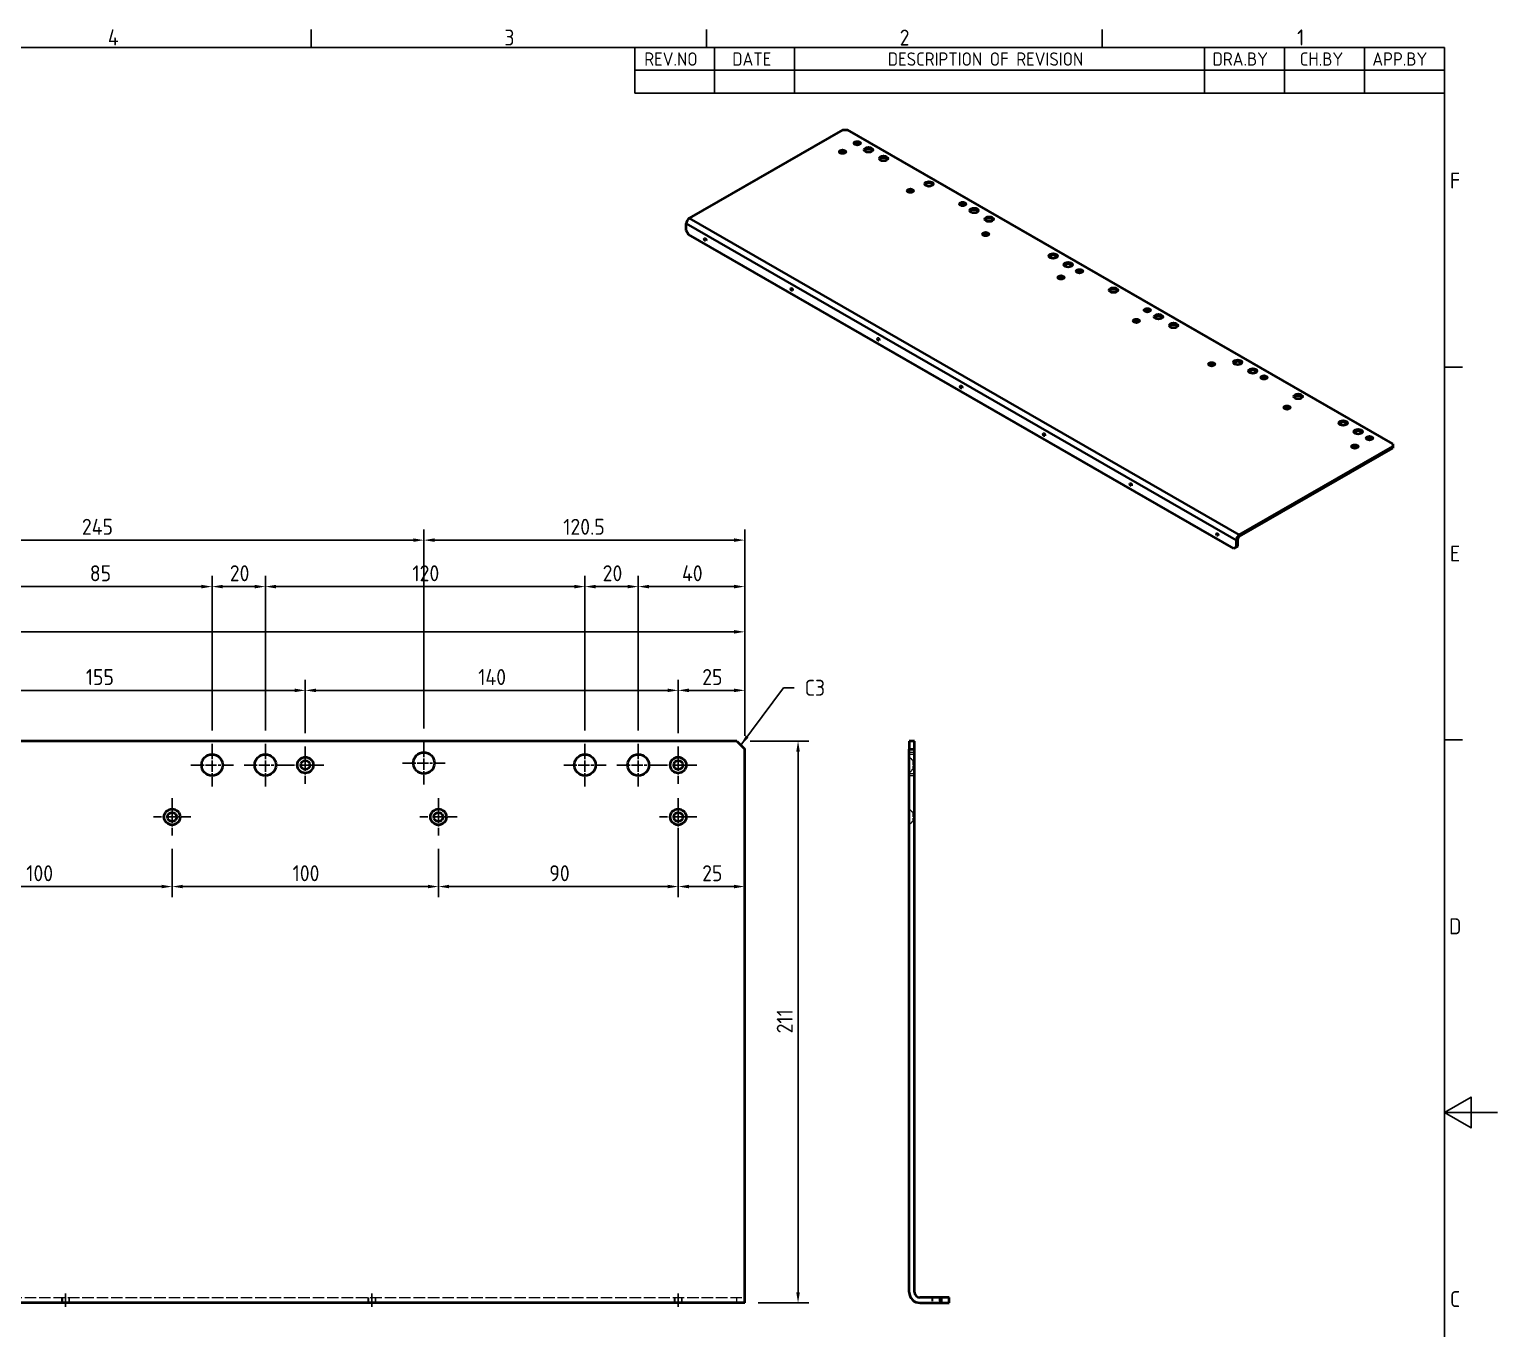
# Model space of a CAD drawing. Header units: millimetres. Extents: x 0 to 1188, y 0 to 840.
# Drawn here: x 637 to 1188, y 339 to 827 of the extents above; entities that cross this region are included whole.
import ezdxf

# ---------------------------------------------------------------- set-up
doc = ezdxf.new("R2010")
doc.units = ezdxf.units.MM
doc.header["$LTSCALE"] = 2
doc.linetypes.add('CHAIN', pattern=[0.3543, 0.2362, -0.0295, 0.0591, -0.0295])
doc.linetypes.add('DASHED', pattern=[0.2067, 0.1654, -0.0413])
doc.layers.get('0').update_dxf_attribs({"color": 3, "lineweight": 25})
for name, color, linetype, lineweight in [('가려진 것(ISO)', 2, 'DASHED', 18), ('가시적인 것(ISO)', 3, 'Continuous', 40), ('가시적인 좁은 것(ISO)', 3, 'Continuous', 35), ('경계(ISO)', 7, 'Continuous', 25), ('기호(ISO)', 5, 'Continuous', 25), ('중심 표식(ISO)', 1, 'Continuous', 25), ('중심선(ISO)', 1, 'Continuous', 25), ('치수(ISO)', 2, 'Continuous', 25)]:
    doc.layers.add(name, color=color, linetype=linetype, lineweight=lineweight)
doc.styles.add('ISO ProportionalPSTEK', font='isocp.shx')
doc.styles.add('문자 텍스트_PSTEK_POSCO', font='isocp.shx')
doc.styles.add('치수 텍스트_PSTEK_POSCO', font='isocp.shx')
doc.dimstyles.new('치수_PSTEK_POSCO', dxfattribs={"dimscale": 2, "dimtxt": 3, "dimasz": 2, "dimexe": 2, "dimexo": 2.5, "dimgap": 1, "dimtad": 1, "dimrnd": 1e-08, "dimdsep": 46, "dimtxsty": '치수 텍스트_PSTEK_POSCO', "dimcen": 0.09, "dimdle": 10, "dimclrd": 7, "dimclre": 7, "dimclrt": 2, "dimadec": 1, "dimazin": 2, "dimtfac": 1, "dimtmove": 0, "dimatfit": 3, "dimfxl": 0, "dimtolj": 1, "dimlwd": -1, "dimlwe": -1, "dimarcsym": 0})
doc.dimstyles.new('치수_PSTEK_POSCO$7', dxfattribs={"dimscale": 2, "dimtxt": 3, "dimasz": 2, "dimexe": 2, "dimexo": 2.5, "dimgap": 1, "dimtad": 1, "dimrnd": 1e-08, "dimdsep": 46, "dimtxsty": '치수 텍스트_PSTEK_POSCO', "dimcen": 0.09, "dimdle": 10, "dimclrd": 7, "dimclre": 7, "dimclrt": 2, "dimadec": 1, "dimazin": 2, "dimtfac": 1, "dimtmove": 0, "dimatfit": 3, "dimfxl": 0, "dimtolj": 1, "dimlwd": -1, "dimlwe": -1, "dimarcsym": 0})

# ---------------------------------------------------------------- blocks, each defined once
blk = doc.blocks.new('경계 Default Border')
at = {"layer": '경계(ISO)'}
for p, q in [((371.25, 410), (371.25, 413.4)), ((445.5, 410), (445.5, 413.4)), ((519.75, 410), (519.75, 413.4)), ((584, 350), (587.4, 350)), ((584, 280), (587.4, 280))]:
    blk.add_line(p, q, dxfattribs=at)
at = {"layer": '경계(ISO)', "flags": 128}
for points in [[(10, 10), (10, 410), (584, 410), (584, 10), (10, 10)], [(594, 210), (584, 210), (589, 212.89), (589, 207.11), (584, 210)]]:
    blk.add_lwpolyline(points, dxfattribs=at)
at = {"layer": '경계(ISO)', "color": 2, "char_height": 3, "attachment_point": 7, "style": '문자 텍스트_PSTEK_POSCO'}
for s, insert in [('4', (333.1, 410.4)), ('3', (407.54, 410.37)), ('2', (481.75, 410.37)), ('1', (556.36, 410.4)), ('F', (585.04, 383.5)), ('E', (585.04, 313.47)), ('D', (584.88, 243.47)), ('C', (585.04, 173.47))]:
    blk.add_mtext(s, dxfattribs=dict(at, insert=insert))
blk = doc.blocks.new('리비전 내역')
at = {"layer": '기호(ISO)'}
for p, q in [((432, 410), (584, 410)), ((432, 410), (432, 405.72)), ((447, 410), (447, 405.72)), ((462, 410), (462, 405.72)), ((539, 410), (539, 405.72)), ((554, 410), (554, 405.72)), ((569, 410), (569, 405.72)), ((584, 410), (584, 405.72)), ((432, 405.72), (584, 405.72)), ((432, 405.72), (432, 401.44)), ((447, 405.72), (447, 401.44)), ((462, 405.72), (462, 401.44)), ((539, 405.72), (539, 401.44)), ((554, 405.72), (554, 401.44)), ((569, 405.72), (569, 401.44)), ((584, 405.72), (584, 401.44)), ((432, 401.44), (584, 401.44))]:
    blk.add_line(p, q, dxfattribs=at)
at = {"layer": '기호(ISO)', "color": 2, "char_height": 2.5, "attachment_point": 7, "style": 'ISO ProportionalPSTEK'}
for s, insert in [('REV.NO', (433.79, 406.58)), ('DATE', (450.31, 406.58)), ('DESCRIPTION OF REVISION', (479.51, 406.58)), ('DRA.BY', (540.48, 406.58)), ('CH.BY', (556.86, 406.58)), ('APP.BY', (570.48, 406.58))]:
    blk.add_mtext(s, dxfattribs=dict(at, insert=insert))
blk = doc.blocks.new('*D29')
at = {"layer": 'Defpoints', "color": 0, "transparency": 16777216}
for p in [(740.33, 578.55), (585.33, 557.5), (740.33, 557.5)]:
    blk.add_point(p, dxfattribs=at)
at = {"layer": '치수(ISO)', "color": 7, "transparency": 16777216}
for p, q in [((585.33, 562.5), (585.33, 582.55)), ((740.33, 562.5), (740.33, 582.55)), ((589.33, 578.55), (736.33, 578.55))]:
    blk.add_line(p, q, dxfattribs=at)
for points in [[(589.33, 579.21), (589.33, 577.88), (585.33, 578.55)], [(736.33, 579.21), (736.33, 577.88), (740.33, 578.55)]]:
    blk.add_solid(points, dxfattribs=at)
at = {"layer": '치수(ISO)', "color": 2, "transparency": 16777216, "insert": (657.92, 583.55), "char_height": 6, "attachment_point": 4, "style": '치수 텍스트_PSTEK_POSCO'}
blk.add_mtext('\\A1;155', dxfattribs=at)
blk = doc.blocks.new('*D30')
at = {"layer": 'Defpoints', "color": 0, "transparency": 16777216}
for p in [(880.33, 578.55), (740.33, 557.5), (880.33, 557.5)]:
    blk.add_point(p, dxfattribs=at)
at = {"layer": '치수(ISO)', "color": 7, "transparency": 16777216}
for p, q in [((740.33, 562.5), (740.33, 582.55)), ((880.33, 562.5), (880.33, 582.55)), ((744.33, 578.55), (876.33, 578.55))]:
    blk.add_line(p, q, dxfattribs=at)
for points in [[(744.33, 579.21), (744.33, 577.88), (740.33, 578.55)], [(876.33, 579.21), (876.33, 577.88), (880.33, 578.55)]]:
    blk.add_solid(points, dxfattribs=at)
at = {"layer": '치수(ISO)', "color": 2, "transparency": 16777216, "insert": (805.25, 583.55), "char_height": 6, "attachment_point": 4, "style": '치수 텍스트_PSTEK_POSCO'}
blk.add_mtext('\\A1;140', dxfattribs=at)
blk = doc.blocks.new('*D31')
at = {"layer": 'Defpoints', "color": 0, "transparency": 16777216}
for p in [(905.33, 578.55), (880.33, 557.5), (905.33, 556.5)]:
    blk.add_point(p, dxfattribs=at)
at = {"layer": '치수(ISO)', "color": 7, "transparency": 16777216}
for p, q in [((880.33, 562.5), (880.33, 582.55)), ((905.33, 561.5), (905.33, 582.55)), ((884.33, 578.55), (901.33, 578.55))]:
    blk.add_line(p, q, dxfattribs=at)
for points in [[(884.33, 579.21), (884.33, 577.88), (880.33, 578.55)], [(901.33, 579.21), (901.33, 577.88), (905.33, 578.55)]]:
    blk.add_solid(points, dxfattribs=at)
at = {"layer": '치수(ISO)', "color": 2, "transparency": 16777216, "insert": (889.35, 583.55), "char_height": 6, "attachment_point": 4, "style": '치수 텍스트_PSTEK_POSCO'}
blk.add_mtext('\\A1;25', dxfattribs=at)
blk = doc.blocks.new('*D37')
at = {"layer": 'Defpoints', "color": 0, "transparency": 16777216}
for p in [(590.33, 524), (690.33, 524), (690.33, 504.86)]:
    blk.add_point(p, dxfattribs=at)
at = {"layer": '치수(ISO)', "color": 7, "transparency": 16777216}
for p, q in [((590.33, 519), (590.33, 500.86)), ((690.33, 519), (690.33, 500.86)), ((594.33, 504.86), (686.33, 504.86))]:
    blk.add_line(p, q, dxfattribs=at)
for points in [[(594.33, 505.53), (594.33, 504.2), (590.33, 504.86)], [(686.33, 505.53), (686.33, 504.2), (690.33, 504.86)]]:
    blk.add_solid(points, dxfattribs=at)
at = {"layer": '치수(ISO)', "color": 2, "transparency": 16777216, "insert": (635.55, 509.86), "char_height": 6, "attachment_point": 4, "style": '치수 텍스트_PSTEK_POSCO'}
blk.add_mtext('\\A1;100', dxfattribs=at)
blk = doc.blocks.new('*D38')
at = {"layer": 'Defpoints', "color": 0, "transparency": 16777216}
for p in [(690.33, 524), (790.33, 524), (790.33, 504.86)]:
    blk.add_point(p, dxfattribs=at)
at = {"layer": '치수(ISO)', "color": 7, "transparency": 16777216}
for p, q in [((690.33, 519), (690.33, 500.86)), ((790.33, 519), (790.33, 500.86)), ((694.33, 504.86), (786.33, 504.86))]:
    blk.add_line(p, q, dxfattribs=at)
for points in [[(694.33, 505.53), (694.33, 504.2), (690.33, 504.86)], [(786.33, 505.53), (786.33, 504.2), (790.33, 504.86)]]:
    blk.add_solid(points, dxfattribs=at)
at = {"layer": '치수(ISO)', "color": 2, "transparency": 16777216, "insert": (735.55, 509.86), "char_height": 6, "attachment_point": 4, "style": '치수 텍스트_PSTEK_POSCO'}
blk.add_mtext('\\A1;100', dxfattribs=at)
blk = doc.blocks.new('*D39')
at = {"layer": 'Defpoints', "color": 0, "transparency": 16777216}
for p in [(880.33, 531), (790.33, 524), (880.33, 504.86)]:
    blk.add_point(p, dxfattribs=at)
at = {"layer": '치수(ISO)', "color": 7, "transparency": 16777216}
for p, q in [((880.33, 526), (880.33, 500.86)), ((790.33, 519), (790.33, 500.86)), ((794.33, 504.86), (876.33, 504.86))]:
    blk.add_line(p, q, dxfattribs=at)
for points in [[(794.33, 505.53), (794.33, 504.2), (790.33, 504.86)], [(876.33, 505.53), (876.33, 504.2), (880.33, 504.86)]]:
    blk.add_solid(points, dxfattribs=at)
at = {"layer": '치수(ISO)', "color": 2, "transparency": 16777216, "insert": (831.92, 509.86), "char_height": 6, "attachment_point": 4, "style": '치수 텍스트_PSTEK_POSCO'}
blk.add_mtext('\\A1;90', dxfattribs=at)
blk = doc.blocks.new('*D40')
at = {"layer": 'Defpoints', "color": 0, "transparency": 16777216}
for p in [(880.33, 524), (905.33, 504.86), (905.33, 504.86)]:
    blk.add_point(p, dxfattribs=at)
at = {"layer": '치수(ISO)', "color": 7, "transparency": 16777216}
for p, q in [((880.33, 519), (880.33, 500.86)), ((884.33, 504.86), (901.33, 504.86))]:
    blk.add_line(p, q, dxfattribs=at)
for points in [[(884.33, 505.53), (884.33, 504.2), (880.33, 504.86)], [(901.33, 505.53), (901.33, 504.2), (905.33, 504.86)]]:
    blk.add_solid(points, dxfattribs=at)
at = {"layer": '치수(ISO)', "color": 2, "transparency": 16777216, "insert": (889.33, 509.86), "char_height": 6, "attachment_point": 4, "style": '치수 텍스트_PSTEK_POSCO'}
blk.add_mtext('\\A1;25', dxfattribs=at)
blk = doc.blocks.new('*D41')
at = {"layer": 'Defpoints', "color": 0, "transparency": 16777216}
for p in [(902.33, 559.5), (905.33, 348.5), (925.33, 348.5)]:
    blk.add_point(p, dxfattribs=at)
at = {"layer": '치수(ISO)', "color": 7, "transparency": 16777216}
for p, q in [((907.33, 559.5), (929.33, 559.5)), ((925.33, 555.5), (925.33, 352.5)), ((910.33, 348.5), (929.33, 348.5))]:
    blk.add_line(p, q, dxfattribs=at)
for points in [[(924.66, 555.5), (926, 555.5), (925.33, 559.5)], [(924.66, 352.5), (926, 352.5), (925.33, 348.5)]]:
    blk.add_solid(points, dxfattribs=at)
at = {"layer": '치수(ISO)', "color": 2, "transparency": 16777216, "insert": (920.33, 449.72), "char_height": 6, "attachment_point": 4, "rotation": 90, "style": '치수 텍스트_PSTEK_POSCO'}
blk.add_mtext('\\A1;211', dxfattribs=at)
blk = doc.blocks.new('*D42')
at = {"layer": 'Defpoints', "color": 0, "transparency": 16777216}
for p in [(905.33, 600.53), (175.33, 556.5), (905.33, 556.5)]:
    blk.add_point(p, dxfattribs=at)
at = {"layer": '치수(ISO)', "color": 7, "transparency": 16777216}
for p, q in [((175.33, 561.5), (175.33, 604.53)), ((905.33, 561.5), (905.33, 604.53)), ((179.33, 600.53), (901.33, 600.53))]:
    blk.add_line(p, q, dxfattribs=at)
for points in [[(179.33, 601.2), (179.33, 599.87), (175.33, 600.53)], [(901.33, 601.2), (901.33, 599.87), (905.33, 600.53)]]:
    blk.add_solid(points, dxfattribs=at)
at = {"layer": '치수(ISO)', "color": 2, "transparency": 16777216, "insert": (534.93, 605.53), "char_height": 6, "attachment_point": 4, "style": '치수 텍스트_PSTEK_POSCO'}
blk.add_mtext('\\A1;730', dxfattribs=at)
blk = doc.blocks.new('*D62')
at = {"layer": 'Defpoints', "color": 0, "transparency": 16777216}
for p in [(705.33, 617.52), (620.33, 558.5), (705.33, 558.5)]:
    blk.add_point(p, dxfattribs=at)
at = {"layer": '치수(ISO)', "color": 7, "transparency": 16777216}
for p, q in [((620.33, 563.5), (620.33, 621.52)), ((624.33, 617.52), (701.33, 617.52)), ((705.33, 563.5), (705.33, 621.52))]:
    blk.add_line(p, q, dxfattribs=at)
for points in [[(624.33, 618.19), (624.33, 616.86), (620.33, 617.52)], [(701.33, 618.19), (701.33, 616.86), (705.33, 617.52)]]:
    blk.add_solid(points, dxfattribs=at)
at = {"layer": '치수(ISO)', "color": 2, "transparency": 16777216, "insert": (659.42, 622.52), "char_height": 6, "attachment_point": 4, "style": '치수 텍스트_PSTEK_POSCO'}
blk.add_mtext('\\A1;85', dxfattribs=at)
blk = doc.blocks.new('*D63')
at = {"layer": 'Defpoints', "color": 0, "transparency": 16777216}
for p in [(725.33, 617.52), (705.33, 558.5), (725.33, 558.5)]:
    blk.add_point(p, dxfattribs=at)
at = {"layer": '치수(ISO)', "color": 7, "transparency": 16777216}
for p, q in [((705.33, 563.5), (705.33, 621.52)), ((709.33, 617.52), (721.33, 617.52)), ((725.33, 563.5), (725.33, 621.52))]:
    blk.add_line(p, q, dxfattribs=at)
for points in [[(709.33, 618.19), (709.33, 616.86), (705.33, 617.52)], [(721.33, 618.19), (721.33, 616.86), (725.33, 617.52)]]:
    blk.add_solid(points, dxfattribs=at)
at = {"layer": '치수(ISO)', "color": 2, "transparency": 16777216, "insert": (711.97, 622.53), "char_height": 6, "attachment_point": 4, "style": '치수 텍스트_PSTEK_POSCO'}
blk.add_mtext('\\A1;20', dxfattribs=at)
blk = doc.blocks.new('*D64')
at = {"layer": 'Defpoints', "color": 0, "transparency": 16777216}
for p in [(845.33, 617.52), (725.33, 558.5), (845.33, 558.5)]:
    blk.add_point(p, dxfattribs=at)
at = {"layer": '치수(ISO)', "color": 7, "transparency": 16777216}
for p, q in [((725.33, 563.5), (725.33, 621.52)), ((729.33, 617.52), (841.33, 617.52)), ((845.33, 563.5), (845.33, 621.52))]:
    blk.add_line(p, q, dxfattribs=at)
for points in [[(729.33, 618.19), (729.33, 616.86), (725.33, 617.52)], [(841.33, 618.19), (841.33, 616.86), (845.33, 617.52)]]:
    blk.add_solid(points, dxfattribs=at)
at = {"layer": '치수(ISO)', "color": 2, "transparency": 16777216, "insert": (780.55, 622.53), "char_height": 6, "attachment_point": 4, "style": '치수 텍스트_PSTEK_POSCO'}
blk.add_mtext('\\A1;120', dxfattribs=at)
blk = doc.blocks.new('*D65')
at = {"layer": 'Defpoints', "color": 0, "transparency": 16777216}
for p in [(865.33, 617.52), (845.33, 558.5), (865.33, 558.5)]:
    blk.add_point(p, dxfattribs=at)
at = {"layer": '치수(ISO)', "color": 7, "transparency": 16777216}
for p, q in [((845.33, 563.5), (845.33, 621.52)), ((849.33, 617.52), (861.33, 617.52)), ((865.33, 563.5), (865.33, 621.52))]:
    blk.add_line(p, q, dxfattribs=at)
for points in [[(849.33, 618.19), (849.33, 616.86), (845.33, 617.52)], [(861.33, 618.19), (861.33, 616.86), (865.33, 617.52)]]:
    blk.add_solid(points, dxfattribs=at)
at = {"layer": '치수(ISO)', "color": 2, "transparency": 16777216, "insert": (851.97, 622.53), "char_height": 6, "attachment_point": 4, "style": '치수 텍스트_PSTEK_POSCO'}
blk.add_mtext('\\A1;20', dxfattribs=at)
blk = doc.blocks.new('*D66')
at = {"layer": 'Defpoints', "color": 0, "transparency": 16777216}
for p in [(905.33, 617.52), (865.33, 558.5), (905.33, 556.5)]:
    blk.add_point(p, dxfattribs=at)
at = {"layer": '치수(ISO)', "color": 7, "transparency": 16777216}
for p, q in [((865.33, 563.5), (865.33, 621.52)), ((869.33, 617.52), (901.33, 617.52)), ((905.33, 561.5), (905.33, 621.52))]:
    blk.add_line(p, q, dxfattribs=at)
for points in [[(869.33, 618.19), (869.33, 616.86), (865.33, 617.52)], [(901.33, 618.19), (901.33, 616.86), (905.33, 617.52)]]:
    blk.add_solid(points, dxfattribs=at)
at = {"layer": '치수(ISO)', "color": 2, "transparency": 16777216, "insert": (881.75, 622.52), "char_height": 6, "attachment_point": 4, "style": '치수 텍스트_PSTEK_POSCO'}
blk.add_mtext('\\A1;40', dxfattribs=at)
blk = doc.blocks.new('*D69')
at = {"layer": 'Defpoints', "color": 0, "transparency": 16777216}
for p in [(784.83, 634.98), (539.83, 559.25), (784.83, 559.25)]:
    blk.add_point(p, dxfattribs=at)
at = {"layer": '치수(ISO)', "color": 7, "transparency": 16777216}
for p, q in [((539.83, 564.25), (539.83, 638.98)), ((543.83, 634.98), (780.83, 634.98)), ((784.83, 564.25), (784.83, 638.98))]:
    blk.add_line(p, q, dxfattribs=at)
for points in [[(543.83, 635.65), (543.83, 634.32), (539.83, 634.98)], [(780.83, 635.65), (780.83, 634.32), (784.83, 634.98)]]:
    blk.add_solid(points, dxfattribs=at)
at = {"layer": '치수(ISO)', "color": 2, "transparency": 16777216, "insert": (656.45, 639.98), "char_height": 6, "attachment_point": 4, "style": '치수 텍스트_PSTEK_POSCO'}
blk.add_mtext('\\A1;245', dxfattribs=at)
blk = doc.blocks.new('*D70')
at = {"layer": 'Defpoints', "color": 0, "transparency": 16777216}
for p in [(905.33, 634.98), (784.83, 559.25), (905.33, 556.5)]:
    blk.add_point(p, dxfattribs=at)
at = {"layer": '치수(ISO)', "color": 7, "transparency": 16777216}
for p, q in [((784.83, 564.25), (784.83, 638.98)), ((788.83, 634.98), (901.33, 634.98)), ((905.33, 561.5), (905.33, 638.98))]:
    blk.add_line(p, q, dxfattribs=at)
for points in [[(788.83, 635.65), (788.83, 634.32), (784.83, 634.98)], [(901.33, 635.65), (901.33, 634.32), (905.33, 634.98)]]:
    blk.add_solid(points, dxfattribs=at)
at = {"layer": '치수(ISO)', "color": 2, "transparency": 16777216, "insert": (837.17, 639.98), "char_height": 6, "attachment_point": 4, "style": '치수 텍스트_PSTEK_POSCO'}
blk.add_mtext('\\A1;120.5', dxfattribs=at)

msp = doc.modelspace()

# ---------------------------------------------------------------- linework, layer by layer
at = {"layer": '가려진 것(ISO)', "ltscale": 1.904597}
for p, q in [((969.079, 555.25), (967.079, 555.25)), ((969.079, 554.5), (967.079, 554.5)), ((969.079, 547.25), (967.079, 547.25)), ((969.079, 546.5), (967.079, 546.5)), ((648.828, 350.5), (648.828, 348.5)), ((649.099, 350.5), (649.099, 348.5)), ((651.558, 350.5), (651.558, 348.5)), ((651.828, 348.5), (651.828, 350.5)), ((763.828, 350.5), (763.828, 348.5)), ((764.099, 350.5), (764.099, 348.5)), ((766.558, 350.5), (766.558, 348.5)), ((766.828, 348.5), (766.828, 350.5)), ((878.828, 350.5), (878.828, 348.5)), ((879.099, 350.5), (879.099, 348.5)), ((881.558, 350.5), (881.558, 348.5)), ((881.828, 348.5), (881.828, 350.5)), ((902.328, 348.5), (902.328, 350.5)), ((975.579, 350.5), (975.579, 348.5)), ((975.849, 350.5), (975.849, 348.5)), ((978.308, 350.5), (978.308, 348.5)), ((978.579, 348.5), (978.579, 350.5))]:
    msp.add_line(p, q, dxfattribs=at)
at = {"layer": '가려진 것(ISO)', "ltscale": 1.750771}
for p, q in [((968.379, 552.2), (967.079, 553.5)), ((968.379, 548.8), (967.079, 547.5)), ((968.379, 532.7), (967.079, 534)), ((968.379, 529.3), (967.079, 528))]:
    msp.add_line(p, q, dxfattribs=at)
at = {"layer": '가려진 것(ISO)', "ltscale": 5.086114}
for p, q in [((968.379, 552.2), (968.379, 548.8)), ((968.379, 532.7), (968.379, 529.3))]:
    msp.add_line(p, q, dxfattribs=at)
at = {"layer": '가려진 것(ISO)', "ltscale": 0.666544}
for p, q in [((969.079, 552.2), (968.379, 552.2)), ((969.079, 548.8), (968.379, 548.8)), ((969.079, 532.7), (968.379, 532.7)), ((969.079, 529.3), (968.379, 529.3))]:
    msp.add_line(p, q, dxfattribs=at)
at = {"layer": '가려진 것(ISO)', "ltscale": 13.080328}
msp.add_line((175.328, 350.5), (905.328, 350.5), dxfattribs=at)
at = {"layer": '가시적인 것(ISO)'}
for p, q in [((942.181, 789.082), (884.481, 755.855)), ((942.181, 789.082), (943.878, 789.082)), ((1148.657, 671.158), (943.878, 789.082)), ((883.35, 751.279), (883.35, 753.895)), ((884.199, 749.81), (883.35, 751.279)), ((1088.977, 631.886), (884.199, 749.81)), ((1090.957, 636.954), (1148.657, 670.181)), ((1090.957, 636.3), (1148.657, 669.527)), ((1148.657, 671.158), (1148.657, 670.181)), ((1148.657, 670.181), (1148.657, 669.527)), ((1089.825, 634.994), (1089.825, 632.378)), ((1090.391, 632.704), (1090.391, 635.32)), ((1089.825, 632.378), (1088.977, 631.886)), ((1088.977, 631.886), (1089.542, 632.212)), ((1089.542, 632.212), (1090.391, 632.704)), ((1090.391, 632.704), (1089.825, 632.378)), ((902.328, 559.5), (178.328, 559.5)), ((902.328, 559.5), (905.328, 556.5)), ((969.079, 559.5), (967.079, 559.5)), ((967.079, 559.5), (967.079, 556.5)), ((969.079, 556.5), (969.079, 559.5)), ((905.328, 352.5), (905.328, 556.5)), ((967.079, 556.5), (969.079, 556.5)), ((967.079, 352.5), (967.079, 556.5)), ((969.079, 352.5), (969.079, 556.5)), ((905.328, 348.5), (175.328, 348.5)), ((905.328, 348.5), (905.328, 352.5)), ((979.079, 350.5), (971.079, 350.5)), ((971.079, 348.5), (979.079, 348.5)), ((982.079, 350.5), (979.079, 350.5)), ((979.079, 350.5), (979.079, 348.5)), ((979.079, 348.5), (982.079, 348.5)), ((982.079, 348.5), (982.079, 350.5))]:
    msp.add_line(p, q, dxfattribs=at)
for centre, radius in [((705.328, 550.5), 4), ((725.328, 550.5), 4), ((740.328, 550.5), 3), ((740.328, 550.5), 1.7), ((784.828, 551.25), 4), ((845.328, 550.5), 4), ((865.328, 550.5), 4), ((880.328, 550.5), 3), ((880.328, 550.5), 1.7), ((690.328, 531), 3), ((690.328, 531), 1.7), ((790.328, 531), 3), ((790.328, 531), 1.7), ((880.328, 531), 3), ((880.328, 531), 1.7)]:
    msp.add_circle(centre, radius, dxfattribs=at)
for radius in [4, 2]:
    msp.add_arc((971.079, 352.5), radius, 180, 270, dxfattribs=at)
for centre, major_axis, ratio in [((947.555, 784.033), (-1.2, 0), 0.5758617), ((942.04, 780.857), (-1.2, 0), 0.5758617), ((951.798, 781.59), (-1.6, 0), 0.5758617), ((957.455, 778.332), (-1.6, 0), 0.5758617), ((967.496, 766.198), (-1.2, 0), 0.5758617), ((974.496, 768.763), (-1.6, 0), 0.5758617), ((987.153, 761.23), (-1.2, 0), 0.5758617), ((991.396, 758.787), (-1.6, 0), 0.5758617), ((997.053, 755.529), (-1.6, 0), 0.5758617), ((995.78, 749.91), (-1.2, 0), 0.5758617), ((890.421, 747.861), (0.245, -0.426), 0.5780931), ((1021.095, 741.685), (-1.6, 0), 0.5758617), ((1026.751, 738.427), (-1.6, 0), 0.5758617), ((1024.064, 733.622), (-1.2, 0), 0.5758617), ((1030.994, 735.984), (-1.2, 0), 0.5758617), ((922.948, 729.13), (0.245, -0.426), 0.5780931), ((1043.793, 728.858), (-1.6, 0), 0.5758617), ((1052.349, 717.334), (-1.2, 0), 0.5758617), ((1056.45, 721.325), (-1.2, 0), 0.5758617), ((1060.692, 718.882), (-1.6, 0), 0.5758617), ((1066.349, 715.624), (-1.6, 0), 0.5758617), ((955.475, 710.399), (0.245, -0.426), 0.5780931), ((1080.633, 701.047), (-1.2, 0), 0.5758617), ((1090.391, 701.779), (-1.6, 0), 0.5758617), ((1096.048, 698.522), (-1.6, 0), 0.5758617), ((1100.29, 696.079), (-1.2, 0), 0.5758617), ((986.588, 692.483), (0.245, -0.426), 0.5780931), ((1113.089, 688.953), (-1.6, 0), 0.5758617), ((1108.917, 684.759), (-1.2, 0), 0.5758617), ((1129.989, 678.977), (-1.6, 0), 0.5758617), ((1017.7, 674.566), (0.245, -0.426), 0.5780931), ((1135.646, 675.719), (-1.6, 0), 0.5758617), ((1139.888, 673.276), (-1.2, 0), 0.5758617), ((1134.373, 670.1), (-1.2, 0), 0.5758617), ((1050.227, 655.835), (0.245, -0.426), 0.5780931), ((1082.754, 637.104), (0.245, -0.426), 0.5780931)]:
    msp.add_ellipse(centre, major_axis=major_axis, ratio=ratio, dxfattribs=at)
for centre, major_axis, ratio, start_param, end_param in [((947.555, 783.608), (0.68, 0), 0.5758617, 5.8377241, 9.8702392), ((947.555, 783.379), (0.68, 0), 0.5758617, 0.2966204, 2.8449723), ((942.04, 780.432), (0.68, 0), 0.5758617, 5.8377241, 9.8702392), ((942.04, 780.203), (0.68, 0), 0.5758617, 0.2966204, 2.8449723), ((951.798, 780.936), (1.6, 0), 0.5758617, 0.3628321, 2.7787605), ((957.455, 777.678), (1.6, 0), 0.5758617, 0.3628321, 2.7787605), ((974.496, 768.109), (1.6, 0), 0.5758617, 0.3628321, 2.7787605), ((967.496, 765.773), (0.68, 0), 0.5758617, 5.8377241, 9.8702392), ((967.496, 765.544), (0.68, 0), 0.5758617, 0.2966204, 2.8449723), ((987.153, 760.805), (0.68, 0), 0.5758617, 5.8377241, 9.8702392), ((987.153, 760.576), (0.68, 0), 0.5758617, 0.2966204, 2.8449723), ((884.481, 754.547), (0.798, 1.387), 0.5780931, 0.7834645, 2.3542608), ((991.396, 758.133), (1.6, 0), 0.5758617, 0.3628321, 2.7787605), ((997.053, 754.875), (1.6, 0), 0.5758617, 0.3628321, 2.7787605), ((995.78, 749.485), (0.68, 0), 0.5758617, 5.8377241, 9.8702392), ((995.78, 749.256), (0.68, 0), 0.5758617, 0.2966204, 2.8449723), ((1021.095, 741.031), (1.6, 0), 0.5758617, 0.3628321, 2.7787605), ((1024.064, 733.197), (0.68, 0), 0.5758617, 5.8377241, 9.8702392), ((1024.064, 732.968), (0.68, 0), 0.5758617, 0.2966204, 2.8449723), ((1026.751, 737.773), (1.6, 0), 0.5758617, 0.3628321, 2.7787605), ((1030.994, 735.559), (0.68, 0), 0.5758617, 5.8377241, 9.8702392), ((1030.994, 735.33), (0.68, 0), 0.5758617, 0.2966204, 2.8449723), ((1043.793, 728.204), (1.6, 0), 0.5758617, 0.3628321, 2.7787605), ((1052.349, 716.909), (0.68, 0), 0.5758617, 5.8377241, 9.8702392), ((1052.349, 716.68), (0.68, 0), 0.5758617, 0.2966204, 2.8449723), ((1056.45, 720.9), (0.68, 0), 0.5758617, 5.8377241, 9.8702392), ((1056.45, 720.671), (0.68, 0), 0.5758617, 0.2966204, 2.8449723), ((1060.692, 718.228), (1.6, 0), 0.5758617, 0.3628321, 2.7787605), ((1066.349, 714.97), (1.6, 0), 0.5758617, 0.3628321, 2.7787605), ((1080.633, 700.621), (0.68, 0), 0.5758617, 5.8377241, 9.8702392), ((1080.633, 700.392), (0.68, 0), 0.5758617, 0.2966204, 2.8449723), ((1090.391, 701.125), (1.6, 0), 0.5758617, 0.3628321, 2.7787605), ((1096.048, 697.868), (1.6, 0), 0.5758617, 0.3628321, 2.7787605), ((1100.29, 695.654), (0.68, 0), 0.5758617, 5.8377241, 9.8702392), ((1100.29, 695.425), (0.68, 0), 0.5758617, 0.2966204, 2.8449723), ((1113.089, 688.299), (1.6, 0), 0.5758617, 0.3628321, 2.7787605), ((1108.917, 684.334), (0.68, 0), 0.5758617, 5.8377241, 9.8702392), ((1108.917, 684.105), (0.68, 0), 0.5758617, 0.2966204, 2.8449723), ((1129.989, 678.322), (1.6, 0), 0.5758617, 0.3628321, 2.7787605), ((1135.646, 675.065), (1.6, 0), 0.5758617, 0.3628321, 2.7787605), ((1139.888, 672.851), (0.68, 0), 0.5758617, 5.8377241, 9.8702392), ((1139.888, 672.622), (0.68, 0), 0.5758617, 0.2966204, 2.8449723), ((1134.373, 669.675), (0.68, 0), 0.5758617, 5.8377241, 9.8702392), ((1134.373, 669.446), (0.68, 0), 0.5758617, 0.2966204, 2.8449723), ((1090.957, 635.646), (-0.798, -1.387), 0.5780931, 3.9250571, 5.4958534), ((1090.957, 635.646), (0.399, 0.693), 0.5780931, 0.7834645, 2.3542608)]:
    msp.add_ellipse(centre, major_axis=major_axis, ratio=ratio, start_param=start_param, end_param=end_param, dxfattribs=at)
at = {"layer": '가시적인 좁은 것(ISO)'}
for p, q in [((884.481, 755.855), (1090.957, 636.954)), ((1089.825, 634.994), (883.35, 753.895)), ((1090.391, 635.32), (1089.825, 634.994)), ((1090.957, 636.954), (1090.957, 636.3))]:
    msp.add_line(p, q, dxfattribs=at)
at = {"layer": '중심 표식(ISO)', "linetype": 'CHAIN', "ltscale": 8.88956}
for p, q in [((705.328, 558.5), (705.328, 542.5)), ((725.328, 558.5), (725.328, 542.5)), ((784.828, 559.25), (784.828, 543.25)), ((845.328, 558.5), (845.328, 542.5)), ((865.328, 558.5), (865.328, 542.5)), ((713.328, 550.5), (697.328, 550.5)), ((733.328, 550.5), (717.328, 550.5)), ((792.828, 551.25), (776.828, 551.25)), ((853.328, 550.5), (837.328, 550.5)), ((873.328, 550.5), (857.328, 550.5))]:
    msp.add_line(p, q, dxfattribs=at)
at = {"layer": '중심 표식(ISO)', "linetype": 'CHAIN', "ltscale": 7.778352}
for p, q in [((740.328, 557.5), (740.328, 543.5)), ((880.328, 557.5), (880.328, 543.5)), ((747.328, 550.5), (733.328, 550.5)), ((887.328, 550.5), (873.328, 550.5)), ((690.328, 538), (690.328, 524)), ((790.328, 538), (790.328, 524)), ((880.328, 538), (880.328, 524)), ((697.328, 531), (683.328, 531)), ((797.328, 531), (783.328, 531)), ((887.328, 531), (873.328, 531))]:
    msp.add_line(p, q, dxfattribs=at)
at = {"layer": '중심선(ISO)', "linetype": 'CHAIN', "ltscale": 2.777919}
for p, q in [((650.328, 352), (650.328, 347)), ((765.328, 352), (765.328, 347)), ((880.328, 352), (880.328, 347))]:
    msp.add_line(p, q, dxfattribs=at)

# ---------------------------------------------------------------- block references
at = {"xscale": 2, "yscale": 2, "zscale": 2}
msp.add_blockref('경계 Default Border', (0, 0), dxfattribs=at)
at = {"layer": '기호(ISO)', "xscale": 2, "yscale": 2, "zscale": 2}
msp.add_blockref('리비전 내역', (0, 0), dxfattribs=at)

# ---------------------------------------------------------------- texts
at = {"layer": '기호(ISO)', "color": 2, "insert": (927.82, 579.529), "char_height": 6, "attachment_point": 4, "style": '치수 텍스트_PSTEK_POSCO'}
msp.add_mtext('{C3}', dxfattribs=at)

# ---------------------------------------------------------------- dimensions: what is measured, and where the dimension line sits
at = {"layer": '치수(ISO)', "color": 7}
for base, p1, p2, angle, override, picture, middle in [((784.828, 634.982), (539.828, 559.25), (784.828, 559.25), 180, {"dimdec": 2, "dimtp": 0, "dimtm": 0, "dimtdec": 2, "dimtofl": 0, "dimatfit": 1}, '*D69', (662.348, 634.982)), ((905.328, 634.982), (784.828, 559.25), (905.328, 556.5), 180, {"dimdec": 2, "dimtp": 0, "dimtm": 0, "dimtdec": 2, "dimtofl": 0, "dimatfit": 1}, '*D70', (845.098, 634.982)), ((705.328, 617.525), (620.328, 558.5), (705.328, 558.5), 180, {"dimdec": 2, "dimtp": 0, "dimtm": 0, "dimtdec": 2, "dimtofl": 0, "dimatfit": 1}, '*D62', (662.848, 617.525)), ((725.328, 617.525), (705.328, 558.5), (725.328, 558.5), 180, {"dimdec": 2, "dimtp": 0, "dimtm": 0, "dimtdec": 2, "dimtofl": 0, "dimatfit": 1}, '*D63', (715.348, 617.525)), ((845.328, 617.525), (725.328, 558.5), (845.328, 558.5), 180, {"dimdec": 2, "dimtp": 0, "dimtm": 0, "dimtdec": 2, "dimtofl": 0, "dimatfit": 1}, '*D64', (785.348, 617.525)), ((865.328, 617.525), (845.328, 558.5), (865.328, 558.5), 180, {"dimdec": 2, "dimtp": 0, "dimtm": 0, "dimtdec": 2, "dimtofl": 0, "dimatfit": 1}, '*D65', (855.348, 617.525)), ((905.328, 617.525), (865.328, 558.5), (905.328, 556.5), 180, {"dimdec": 2, "dimtp": 0, "dimtm": 0, "dimtdec": 2, "dimtofl": 0, "dimatfit": 1}, '*D66', (885.348, 617.525)), ((905.328, 600.532), (175.328, 556.5), (905.328, 556.5), 180, {"dimdec": 2, "dimtp": 0, "dimtm": 0, "dimtdec": 2, "dimtofl": 0, "dimatfit": 1}, '*D42', (540.328, 600.532)), ((740.328, 578.547), (585.328, 557.5), (740.328, 557.5), 180, {"dimdec": 2, "dimtp": 0, "dimtm": 0, "dimtdec": 2, "dimtofl": 0, "dimatfit": 1}, '*D29', (662.848, 578.547)), ((880.328, 578.547), (740.328, 557.5), (880.328, 557.5), 180, {"dimdec": 2, "dimtp": 0, "dimtm": 0, "dimtdec": 2, "dimtofl": 0, "dimatfit": 1}, '*D30', (810.348, 578.547)), ((905.328, 578.547), (880.328, 557.5), (905.328, 556.5), 180, {"dimdec": 2, "dimtp": 0, "dimtm": 0, "dimtdec": 2, "dimtofl": 0, "dimatfit": 1}, '*D31', (892.848, 578.547)), ((925.328, 348.5), (902.328, 559.5), (905.328, 348.5), 90, {"dimdec": 2, "dimtp": 0, "dimtm": 0, "dimtdec": 2, "dimtofl": 0, "dimatfit": 1}, '*D41', (925.328, 454)), ((880.328, 504.863), (790.328, 524), (880.328, 531), 180, {"dimdec": 2, "dimtp": 0, "dimtm": 0, "dimtdec": 2, "dimtofl": 0, "dimatfit": 1}, '*D39', (835.348, 504.863)), ((690.328, 504.863), (590.328, 524), (690.328, 524), 180, {"dimdec": 2, "dimtp": 0, "dimtm": 0, "dimtdec": 2, "dimtofl": 0, "dimatfit": 1}, '*D37', (640.348, 504.863)), ((790.328, 504.863), (690.328, 524), (790.328, 524), 180, {"dimdec": 2, "dimtp": 0, "dimtm": 0, "dimtdec": 2, "dimtofl": 0, "dimatfit": 1}, '*D38', (740.348, 504.863)), ((905.328, 504.863), (880.328, 524), (905.328, 504.863), 180, {"dimdec": 2, "dimse2": 1, "dimtp": 0, "dimtm": 0, "dimtdec": 2, "dimtofl": 0, "dimatfit": 1}, '*D40', (892.828, 504.863))]:
    dim = msp.add_linear_dim(base=base, p1=p1, p2=p2, angle=angle, dimstyle='치수_PSTEK_POSCO', override=override, dxfattribs=at)
    dim.commit()
    dim.dimension.update_dxf_attribs({"geometry": picture, "text_midpoint": middle, "dimtype": 160})

# ---------------------------------------------------------------- leaders
at = {"layer": '기호(ISO)', "color": 7, "annotation_type": 0, "has_hookline": 1, "hookline_direction": 0, "text_width": 7.128}
msp.add_leader([(903.828, 558), (919.82, 579.529), (923.82, 579.529)], dimstyle='치수_PSTEK_POSCO$7', override={"dimtad": 0}, dxfattribs=at)

doc.saveas('drawing.dxf')
